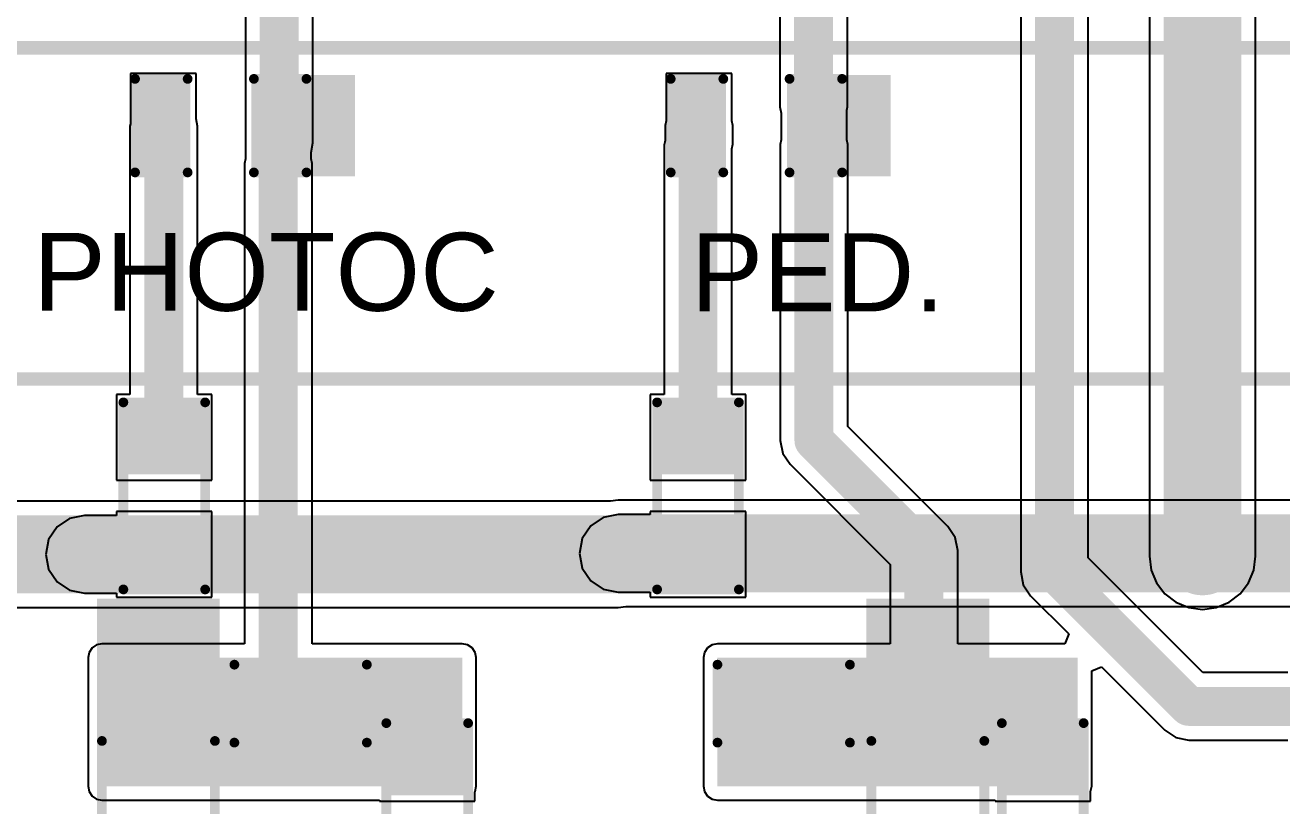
# Model space of a CAD drawing. Header units: millimetres. Extents: x -0.16 to 4.85, y -0.01 to 3.83.
# Drawn here: x 3.574 to 4.219, y 0.469 to 0.87 of the extents above; entities that cross this region are included whole.
import ezdxf

# ---------------------------------------------------------------- set-up
doc = ezdxf.new("R2010")
doc.units = ezdxf.units.MM
doc.header["$MEASUREMENT"] = 0
for name, color, linetype in [('BottomLayer', 5, 'Continuous'), ('BottomSolder', 6, 'Continuous'), ('TopLayer', 1, 'Continuous'), ('TopOverlay', 2, 'Continuous'), ('TopPaste', 8, 'Continuous'), ('TopSolder', 216, 'Continuous'), ('ViaHoleLayer', 16, 'Continuous')]:
    doc.layers.add(name, color=color, linetype=linetype)
doc.styles.add('Arial', font='', dxfattribs={"height": 0.2})
doc.styles.get('Arial').set_extended_font_data('Arial')

# ---------------------------------------------------------------- blocks, each defined once
blk = doc.blocks.new('RES_0603_38')
at = {"layer": 'TopLayer'}
for points in [[(-0.015, 0.0175), (-0.015, -0.0175), (-0.045, -0.0175), (-0.045, 0.0175)], [(0.045, 0.0175), (0.045, -0.0175), (0.015, -0.0175), (0.015, 0.0175)]]:
    blk.add_hatch(color=1, dxfattribs=at).paths.add_polyline_path(points)
at = {"layer": 'TopPaste'}
for points in [[(-0.015, 0.0175), (-0.015, -0.0175), (-0.045, -0.0175), (-0.045, 0.0175)], [(0.045, 0.0175), (0.045, -0.0175), (0.015, -0.0175), (0.015, 0.0175)]]:
    blk.add_hatch(color=8, dxfattribs=at).paths.add_polyline_path(points)
at = {"layer": 'TopSolder'}
for points in [[(-0.011, 0.0215), (-0.011, -0.0215), (-0.049, -0.0215), (-0.049, 0.0215)], [(0.049, 0.0215), (0.049, -0.0215), (0.011, -0.0215), (0.011, 0.0215)]]:
    blk.add_hatch(color=216, dxfattribs=at).paths.add_polyline_path(points)
at = {"layer": 'TopOverlay', "const_width": 0.005}
for points in [[(-0.048, -0.021), (-0.048, 0.021)], [(0.048, 0.021), (-0.048, 0.021)], [(0.048, -0.021), (0.048, 0.021)], [(0.048, -0.021), (-0.048, -0.021)]]:
    blk.add_lwpolyline(points, dxfattribs=at)
at = {"layer": 'TopOverlay', "const_width": 0.0025}
for points in [[(-0.04925, 0.021, 1), (-0.04675, 0.021, 1)], [(-0.04925, 0.021, 1), (-0.04675, 0.021, 1)], [(0.04675, 0.021, 1), (0.04925, 0.021, 1)], [(0.04675, 0.021, 1), (0.04925, 0.021, 1)], [(-0.04925, -0.021, 1), (-0.04675, -0.021, 1)], [(-0.04925, -0.021, 1), (-0.04675, -0.021, 1)], [(0.04675, -0.021, 1), (0.04925, -0.021, 1)], [(0.04675, -0.021, 1), (0.04925, -0.021, 1)]]:
    blk.add_lwpolyline(points, format="xyb", close=True, dxfattribs=at)
blk = doc.blocks.new('RES_0603_40')
at = {"layer": 'TopLayer'}
for points in [[(-0.015, 0.0175), (-0.015, -0.0175), (-0.045, -0.0175), (-0.045, 0.0175)], [(0.045, 0.0175), (0.045, -0.0175), (0.015, -0.0175), (0.015, 0.0175)]]:
    blk.add_hatch(color=1, dxfattribs=at).paths.add_polyline_path(points)
at = {"layer": 'TopPaste'}
for points in [[(-0.015, 0.0175), (-0.015, -0.0175), (-0.045, -0.0175), (-0.045, 0.0175)], [(0.045, 0.0175), (0.045, -0.0175), (0.015, -0.0175), (0.015, 0.0175)]]:
    blk.add_hatch(color=8, dxfattribs=at).paths.add_polyline_path(points)
at = {"layer": 'TopSolder'}
for points in [[(-0.011, 0.0215), (-0.011, -0.0215), (-0.049, -0.0215), (-0.049, 0.0215)], [(0.049, 0.0215), (0.049, -0.0215), (0.011, -0.0215), (0.011, 0.0215)]]:
    blk.add_hatch(color=216, dxfattribs=at).paths.add_polyline_path(points)
at = {"layer": 'TopOverlay', "const_width": 0.005}
for points in [[(-0.048, -0.021), (-0.048, 0.021)], [(0.048, 0.021), (-0.048, 0.021)], [(0.048, -0.021), (0.048, 0.021)], [(0.048, -0.021), (-0.048, -0.021)]]:
    blk.add_lwpolyline(points, dxfattribs=at)
at = {"layer": 'TopOverlay', "const_width": 0.0025}
for points in [[(-0.04925, 0.021, 1), (-0.04675, 0.021, 1)], [(-0.04925, 0.021, 1), (-0.04675, 0.021, 1)], [(0.04675, 0.021, 1), (0.04925, 0.021, 1)], [(0.04675, 0.021, 1), (0.04925, 0.021, 1)], [(-0.04925, -0.021, 1), (-0.04675, -0.021, 1)], [(-0.04925, -0.021, 1), (-0.04675, -0.021, 1)], [(0.04675, -0.021, 1), (0.04925, -0.021, 1)], [(0.04675, -0.021, 1), (0.04925, -0.021, 1)]]:
    blk.add_lwpolyline(points, format="xyb", close=True, dxfattribs=at)
blk = doc.blocks.new('RES_0603_44')
at = {"layer": 'TopLayer'}
for points in [[(-0.015, 0.0175), (-0.015, -0.0175), (-0.045, -0.0175), (-0.045, 0.0175)], [(0.045, 0.0175), (0.045, -0.0175), (0.015, -0.0175), (0.015, 0.0175)]]:
    blk.add_hatch(color=1, dxfattribs=at).paths.add_polyline_path(points)
at = {"layer": 'TopPaste'}
for points in [[(-0.015, 0.0175), (-0.015, -0.0175), (-0.045, -0.0175), (-0.045, 0.0175)], [(0.045, 0.0175), (0.045, -0.0175), (0.015, -0.0175), (0.015, 0.0175)]]:
    blk.add_hatch(color=8, dxfattribs=at).paths.add_polyline_path(points)
at = {"layer": 'TopSolder'}
for points in [[(-0.011, 0.0215), (-0.011, -0.0215), (-0.049, -0.0215), (-0.049, 0.0215)], [(0.049, 0.0215), (0.049, -0.0215), (0.011, -0.0215), (0.011, 0.0215)]]:
    blk.add_hatch(color=216, dxfattribs=at).paths.add_polyline_path(points)
at = {"layer": 'TopOverlay', "const_width": 0.005}
for points in [[(-0.048, 0.021), (-0.048, -0.021)], [(-0.048, 0.021), (0.048, 0.021)], [(0.048, 0.021), (0.048, -0.021)], [(-0.048, -0.021), (0.048, -0.021)]]:
    blk.add_lwpolyline(points, dxfattribs=at)
at = {"layer": 'TopOverlay', "const_width": 0.0025}
for points in [[(-0.04925, 0.021, 1), (-0.04675, 0.021, 1)], [(-0.04925, 0.021, 1), (-0.04675, 0.021, 1)], [(0.04675, 0.021, 1), (0.04925, 0.021, 1)], [(0.04675, 0.021, 1), (0.04925, 0.021, 1)], [(-0.04925, -0.021, 1), (-0.04675, -0.021, 1)], [(-0.04925, -0.021, 1), (-0.04675, -0.021, 1)], [(0.04675, -0.021, 1), (0.04925, -0.021, 1)], [(0.04675, -0.021, 1), (0.04925, -0.021, 1)]]:
    blk.add_lwpolyline(points, format="xyb", close=True, dxfattribs=at)
blk = doc.blocks.new('RES_0603_45')
at = {"layer": 'TopLayer'}
for points in [[(-0.015, 0.0175), (-0.015, -0.0175), (-0.045, -0.0175), (-0.045, 0.0175)], [(0.045, 0.0175), (0.045, -0.0175), (0.015, -0.0175), (0.015, 0.0175)]]:
    blk.add_hatch(color=1, dxfattribs=at).paths.add_polyline_path(points)
at = {"layer": 'TopPaste'}
for points in [[(-0.015, 0.0175), (-0.015, -0.0175), (-0.045, -0.0175), (-0.045, 0.0175)], [(0.045, 0.0175), (0.045, -0.0175), (0.015, -0.0175), (0.015, 0.0175)]]:
    blk.add_hatch(color=8, dxfattribs=at).paths.add_polyline_path(points)
at = {"layer": 'TopSolder'}
for points in [[(-0.011, 0.0215), (-0.011, -0.0215), (-0.049, -0.0215), (-0.049, 0.0215)], [(0.049, 0.0215), (0.049, -0.0215), (0.011, -0.0215), (0.011, 0.0215)]]:
    blk.add_hatch(color=216, dxfattribs=at).paths.add_polyline_path(points)
at = {"layer": 'TopOverlay', "const_width": 0.005}
for points in [[(-0.048, 0.021), (-0.048, -0.021)], [(-0.048, 0.021), (0.048, 0.021)], [(0.048, 0.021), (0.048, -0.021)], [(-0.048, -0.021), (0.048, -0.021)]]:
    blk.add_lwpolyline(points, dxfattribs=at)
at = {"layer": 'TopOverlay', "const_width": 0.0025}
for points in [[(-0.04925, 0.021, 1), (-0.04675, 0.021, 1)], [(-0.04925, 0.021, 1), (-0.04675, 0.021, 1)], [(0.04675, 0.021, 1), (0.04925, 0.021, 1)], [(0.04675, 0.021, 1), (0.04925, 0.021, 1)], [(-0.04925, -0.021, 1), (-0.04675, -0.021, 1)], [(-0.04925, -0.021, 1), (-0.04675, -0.021, 1)], [(0.04675, -0.021, 1), (0.04925, -0.021, 1)], [(0.04675, -0.021, 1), (0.04925, -0.021, 1)]]:
    blk.add_lwpolyline(points, format="xyb", close=True, dxfattribs=at)
blk = doc.blocks.new('LED_0603_80')
at = {"layer": 'TopLayer'}
for points in [[(-0.03937, 0.01969), (-0.01969, 0.01969), (-0.01969, -0.01969), (-0.03937, -0.01969)], [(0.01969, 0.01969), (0.03937, 0.01969), (0.03937, -0.01969), (0.01969, -0.01969)]]:
    blk.add_hatch(color=1, dxfattribs=at).paths.add_polyline_path(points)
at = {"layer": 'TopOverlay'}
blk.add_hatch(color=2, dxfattribs=at).paths.add_polyline_path([(0.044, -0.026), (0.069, -0.026), (0.069, 0.026), (0.044, 0.026)])
at = {"layer": 'TopPaste'}
for points in [[(-0.03937, 0.01969), (-0.01969, 0.01969), (-0.01969, -0.01969), (-0.03937, -0.01969)], [(0.01969, 0.01969), (0.03937, 0.01969), (0.03937, -0.01969), (0.01969, -0.01969)]]:
    blk.add_hatch(color=8, dxfattribs=at).paths.add_polyline_path(points)
at = {"layer": 'TopSolder'}
for points in [[(-0.04337, 0.02369), (-0.01569, 0.02369), (-0.01569, -0.02369), (-0.04337, -0.02369)], [(0.01569, 0.02369), (0.04337, 0.02369), (0.04337, -0.02369), (0.01569, -0.02369)]]:
    blk.add_hatch(color=216, dxfattribs=at).paths.add_polyline_path(points)
at = {"layer": 'TopOverlay', "const_width": 0.005}
for points in [[(-0.044, 0.024), (-0.017, 0.024)], [(-0.044, -0.024), (-0.044, 0.024)], [(0.017, 0.024), (0.044, 0.024)], [(0.044, -0.024), (0.044, 0.024)], [(-0.044, -0.024), (-0.017, -0.024)], [(0.017, -0.024), (0.044, -0.024)]]:
    blk.add_lwpolyline(points, dxfattribs=at)
at = {"layer": 'TopOverlay', "const_width": 0.0025}
for points in [[(-0.04525, 0.024, 1), (-0.04275, 0.024, 1)], [(-0.04525, 0.024, 1), (-0.04275, 0.024, 1)], [(-0.01825, 0.024, 1), (-0.01575, 0.024, 1)], [(0.01575, 0.024, 1), (0.01825, 0.024, 1)], [(0.04275, 0.024, 1), (0.04525, 0.024, 1)], [(0.04275, 0.024, 1), (0.04525, 0.024, 1)], [(-0.04525, -0.024, 1), (-0.04275, -0.024, 1)], [(-0.04525, -0.024, 1), (-0.04275, -0.024, 1)], [(-0.01825, -0.024, 1), (-0.01575, -0.024, 1)], [(0.01575, -0.024, 1), (0.01825, -0.024, 1)], [(0.04275, -0.024, 1), (0.04525, -0.024, 1)], [(0.04275, -0.024, 1), (0.04525, -0.024, 1)]]:
    blk.add_lwpolyline(points, format="xyb", close=True, dxfattribs=at)
blk = doc.blocks.new('LED_0603_81')
at = {"layer": 'TopLayer'}
for points in [[(-0.03937, 0.01969), (-0.01969, 0.01969), (-0.01969, -0.01969), (-0.03937, -0.01969)], [(0.01969, 0.01969), (0.03937, 0.01969), (0.03937, -0.01969), (0.01969, -0.01969)]]:
    blk.add_hatch(color=1, dxfattribs=at).paths.add_polyline_path(points)
at = {"layer": 'TopOverlay'}
blk.add_hatch(color=2, dxfattribs=at).paths.add_polyline_path([(0.044, -0.026), (0.069, -0.026), (0.069, 0.026), (0.044, 0.026)])
at = {"layer": 'TopPaste'}
for points in [[(-0.03937, 0.01969), (-0.01969, 0.01969), (-0.01969, -0.01969), (-0.03937, -0.01969)], [(0.01969, 0.01969), (0.03937, 0.01969), (0.03937, -0.01969), (0.01969, -0.01969)]]:
    blk.add_hatch(color=8, dxfattribs=at).paths.add_polyline_path(points)
at = {"layer": 'TopSolder'}
for points in [[(-0.04337, 0.02369), (-0.01569, 0.02369), (-0.01569, -0.02369), (-0.04337, -0.02369)], [(0.01569, 0.02369), (0.04337, 0.02369), (0.04337, -0.02369), (0.01569, -0.02369)]]:
    blk.add_hatch(color=216, dxfattribs=at).paths.add_polyline_path(points)
at = {"layer": 'TopOverlay', "const_width": 0.005}
for points in [[(-0.044, 0.024), (-0.017, 0.024)], [(-0.044, -0.024), (-0.044, 0.024)], [(0.017, 0.024), (0.044, 0.024)], [(0.044, -0.024), (0.044, 0.024)], [(-0.044, -0.024), (-0.017, -0.024)], [(0.017, -0.024), (0.044, -0.024)]]:
    blk.add_lwpolyline(points, dxfattribs=at)
at = {"layer": 'TopOverlay', "const_width": 0.0025}
for points in [[(-0.04525, 0.024, 1), (-0.04275, 0.024, 1)], [(-0.04525, 0.024, 1), (-0.04275, 0.024, 1)], [(-0.01825, 0.024, 1), (-0.01575, 0.024, 1)], [(0.01575, 0.024, 1), (0.01825, 0.024, 1)], [(0.04275, 0.024, 1), (0.04525, 0.024, 1)], [(0.04275, 0.024, 1), (0.04525, 0.024, 1)], [(-0.04525, -0.024, 1), (-0.04275, -0.024, 1)], [(-0.04525, -0.024, 1), (-0.04275, -0.024, 1)], [(-0.01825, -0.024, 1), (-0.01575, -0.024, 1)], [(0.01575, -0.024, 1), (0.01825, -0.024, 1)], [(0.04275, -0.024, 1), (0.04525, -0.024, 1)], [(0.04275, -0.024, 1), (0.04525, -0.024, 1)]]:
    blk.add_lwpolyline(points, format="xyb", close=True, dxfattribs=at)
blk = doc.blocks.new('SOD_123_108')
at = {"layer": 'TopLayer'}
for points in [[(-0.04331, 0.01772), (-0.04331, -0.01772), (-0.08071, -0.01772), (-0.08071, 0.01772)], [(0.08071, 0.01772), (0.08071, -0.01772), (0.04331, -0.01772), (0.04331, 0.01772)]]:
    blk.add_hatch(color=1, dxfattribs=at).paths.add_polyline_path(points)
at = {"layer": 'TopOverlay'}
for points in [[(0.038, 0.02), (0.111, 0.02), (0.111, 0.0315), (0.038, 0.0315)], [(0.08346, -0.031), (0.111, -0.031), (0.111, 0.031), (0.08346, 0.031)], [(0.038, -0.0315), (0.111, -0.0315), (0.111, -0.02), (0.038, -0.02)]]:
    blk.add_hatch(color=2, dxfattribs=at).paths.add_polyline_path(points)
at = {"layer": 'TopPaste'}
for points in [[(-0.04331, 0.01772), (-0.04331, -0.01772), (-0.08071, -0.01772), (-0.08071, 0.01772)], [(0.08071, 0.01772), (0.08071, -0.01772), (0.04331, -0.01772), (0.04331, 0.01772)]]:
    blk.add_hatch(color=8, dxfattribs=at).paths.add_polyline_path(points)
at = {"layer": 'TopSolder'}
for points in [[(-0.03931, 0.02172), (-0.03931, -0.02172), (-0.08471, -0.02172), (-0.08471, 0.02172)], [(0.08471, 0.02172), (0.08471, -0.02172), (0.03931, -0.02172), (0.03931, 0.02172)]]:
    blk.add_hatch(color=216, dxfattribs=at).paths.add_polyline_path(points)
at = {"layer": 'TopOverlay', "const_width": 0.005}
for points in [[(-0.054, 0.029), (-0.054, 0.023)], [(-0.054, 0.029), (0.038, 0.029)], [(-0.054, -0.023), (-0.054, -0.029)], [(-0.054, -0.029), (0.038, -0.029)]]:
    blk.add_lwpolyline(points, dxfattribs=at)
at = {"layer": 'TopOverlay', "const_width": 0.0025}
for points in [[(-0.05525, 0.029, 1), (-0.05275, 0.029, 1)], [(-0.05525, 0.029, 1), (-0.05275, 0.029, 1)], [(0.03675, 0.029, 1), (0.03925, 0.029, 1)], [(-0.05525, 0.023, 1), (-0.05275, 0.023, 1)], [(-0.05525, -0.023, 1), (-0.05275, -0.023, 1)], [(-0.05525, -0.029, 1), (-0.05275, -0.029, 1)], [(-0.05525, -0.029, 1), (-0.05275, -0.029, 1)], [(0.03675, -0.029, 1), (0.03925, -0.029, 1)]]:
    blk.add_lwpolyline(points, format="xyb", close=True, dxfattribs=at)
blk = doc.blocks.new('SOD_123_109')
at = {"layer": 'TopLayer'}
for points in [[(-0.04331, 0.01772), (-0.04331, -0.01772), (-0.08071, -0.01772), (-0.08071, 0.01772)], [(0.08071, 0.01772), (0.08071, -0.01772), (0.04331, -0.01772), (0.04331, 0.01772)]]:
    blk.add_hatch(color=1, dxfattribs=at).paths.add_polyline_path(points)
at = {"layer": 'TopOverlay'}
for points in [[(0.038, 0.02), (0.111, 0.02), (0.111, 0.0315), (0.038, 0.0315)], [(0.08346, -0.031), (0.111, -0.031), (0.111, 0.031), (0.08346, 0.031)], [(0.038, -0.0315), (0.111, -0.0315), (0.111, -0.02), (0.038, -0.02)]]:
    blk.add_hatch(color=2, dxfattribs=at).paths.add_polyline_path(points)
at = {"layer": 'TopPaste'}
for points in [[(-0.04331, 0.01772), (-0.04331, -0.01772), (-0.08071, -0.01772), (-0.08071, 0.01772)], [(0.08071, 0.01772), (0.08071, -0.01772), (0.04331, -0.01772), (0.04331, 0.01772)]]:
    blk.add_hatch(color=8, dxfattribs=at).paths.add_polyline_path(points)
at = {"layer": 'TopSolder'}
for points in [[(-0.03931, 0.02172), (-0.03931, -0.02172), (-0.08471, -0.02172), (-0.08471, 0.02172)], [(0.08471, 0.02172), (0.08471, -0.02172), (0.03931, -0.02172), (0.03931, 0.02172)]]:
    blk.add_hatch(color=216, dxfattribs=at).paths.add_polyline_path(points)
at = {"layer": 'TopOverlay', "const_width": 0.005}
for points in [[(-0.054, 0.029), (-0.054, 0.023)], [(-0.054, 0.029), (0.038, 0.029)], [(-0.054, -0.023), (-0.054, -0.029)], [(-0.054, -0.029), (0.038, -0.029)]]:
    blk.add_lwpolyline(points, dxfattribs=at)
at = {"layer": 'TopOverlay', "const_width": 0.0025}
for points in [[(-0.05525, 0.029, 1), (-0.05275, 0.029, 1)], [(-0.05525, 0.029, 1), (-0.05275, 0.029, 1)], [(0.03675, 0.029, 1), (0.03925, 0.029, 1)], [(-0.05525, 0.023, 1), (-0.05275, 0.023, 1)], [(-0.05525, -0.023, 1), (-0.05275, -0.023, 1)], [(-0.05525, -0.029, 1), (-0.05275, -0.029, 1)], [(-0.05525, -0.029, 1), (-0.05275, -0.029, 1)], [(0.03675, -0.029, 1), (0.03925, -0.029, 1)]]:
    blk.add_lwpolyline(points, format="xyb", close=True, dxfattribs=at)
blk = doc.blocks.new('CAP_0805_117')
at = {"layer": 'TopLayer'}
for points in [[(-0.06, 0.03), (-0.02, 0.03), (-0.02, -0.03), (-0.06, -0.03)], [(0.02, 0.03), (0.06, 0.03), (0.06, -0.03), (0.02, -0.03)]]:
    blk.add_hatch(color=1, dxfattribs=at).paths.add_polyline_path(points)
at = {"layer": 'TopPaste'}
for points in [[(-0.06, 0.03), (-0.02, 0.03), (-0.02, -0.03), (-0.06, -0.03)], [(0.02, 0.03), (0.06, 0.03), (0.06, -0.03), (0.02, -0.03)]]:
    blk.add_hatch(color=8, dxfattribs=at).paths.add_polyline_path(points)
at = {"layer": 'TopSolder'}
for points in [[(-0.06276, 0.03276), (-0.01724, 0.03276), (-0.01724, -0.03276), (-0.06276, -0.03276)], [(0.01724, 0.03276), (0.06276, 0.03276), (0.06276, -0.03276), (0.01724, -0.03276)]]:
    blk.add_hatch(color=216, dxfattribs=at).paths.add_polyline_path(points)
at = {"layer": 'TopOverlay', "const_width": 0.005}
for points in [[(-0.064, 0.034), (-0.064, -0.034)], [(-0.064, 0.034), (-0.024, 0.034)], [(0.024, 0.034), (0.064, 0.034)], [(0.064, 0.034), (0.064, -0.034)], [(-0.064, -0.034), (-0.024, -0.034)], [(0.024, -0.034), (0.064, -0.034)]]:
    blk.add_lwpolyline(points, dxfattribs=at)
at = {"layer": 'TopOverlay', "const_width": 0.0025}
for points in [[(-0.06525, 0.034, 1), (-0.06275, 0.034, 1)], [(-0.06525, 0.034, 1), (-0.06275, 0.034, 1)], [(-0.02525, 0.034, 1), (-0.02275, 0.034, 1)], [(0.02275, 0.034, 1), (0.02525, 0.034, 1)], [(0.06275, 0.034, 1), (0.06525, 0.034, 1)], [(0.06275, 0.034, 1), (0.06525, 0.034, 1)], [(-0.06525, -0.034, 1), (-0.06275, -0.034, 1)], [(-0.06525, -0.034, 1), (-0.06275, -0.034, 1)], [(-0.02525, -0.034, 1), (-0.02275, -0.034, 1)], [(0.02275, -0.034, 1), (0.02525, -0.034, 1)], [(0.06275, -0.034, 1), (0.06525, -0.034, 1)], [(0.06275, -0.034, 1), (0.06525, -0.034, 1)]]:
    blk.add_lwpolyline(points, format="xyb", close=True, dxfattribs=at)
blk = doc.blocks.new('CAP_0805_119')
at = {"layer": 'TopLayer'}
for points in [[(-0.06, 0.03), (-0.02, 0.03), (-0.02, -0.03), (-0.06, -0.03)], [(0.02, 0.03), (0.06, 0.03), (0.06, -0.03), (0.02, -0.03)]]:
    blk.add_hatch(color=1, dxfattribs=at).paths.add_polyline_path(points)
at = {"layer": 'TopPaste'}
for points in [[(-0.06, 0.03), (-0.02, 0.03), (-0.02, -0.03), (-0.06, -0.03)], [(0.02, 0.03), (0.06, 0.03), (0.06, -0.03), (0.02, -0.03)]]:
    blk.add_hatch(color=8, dxfattribs=at).paths.add_polyline_path(points)
at = {"layer": 'TopSolder'}
for points in [[(-0.06276, 0.03276), (-0.01724, 0.03276), (-0.01724, -0.03276), (-0.06276, -0.03276)], [(0.01724, 0.03276), (0.06276, 0.03276), (0.06276, -0.03276), (0.01724, -0.03276)]]:
    blk.add_hatch(color=216, dxfattribs=at).paths.add_polyline_path(points)
at = {"layer": 'TopOverlay', "const_width": 0.005}
for points in [[(-0.064, 0.034), (-0.064, -0.034)], [(-0.064, 0.034), (-0.024, 0.034)], [(0.024, 0.034), (0.064, 0.034)], [(0.064, 0.034), (0.064, -0.034)], [(-0.064, -0.034), (-0.024, -0.034)], [(0.024, -0.034), (0.064, -0.034)]]:
    blk.add_lwpolyline(points, dxfattribs=at)
at = {"layer": 'TopOverlay', "const_width": 0.0025}
for points in [[(-0.06525, 0.034, 1), (-0.06275, 0.034, 1)], [(-0.06525, 0.034, 1), (-0.06275, 0.034, 1)], [(-0.02525, 0.034, 1), (-0.02275, 0.034, 1)], [(0.02275, 0.034, 1), (0.02525, 0.034, 1)], [(0.06275, 0.034, 1), (0.06525, 0.034, 1)], [(0.06275, 0.034, 1), (0.06525, 0.034, 1)], [(-0.06525, -0.034, 1), (-0.06275, -0.034, 1)], [(-0.06525, -0.034, 1), (-0.06275, -0.034, 1)], [(-0.02525, -0.034, 1), (-0.02275, -0.034, 1)], [(0.02275, -0.034, 1), (0.02525, -0.034, 1)], [(0.06275, -0.034, 1), (0.06525, -0.034, 1)], [(0.06275, -0.034, 1), (0.06525, -0.034, 1)]]:
    blk.add_lwpolyline(points, format="xyb", close=True, dxfattribs=at)

msp = doc.modelspace()

# ---------------------------------------------------------------- hatches: boundary and pattern name
at = {"layer": 'BottomLayer'}
h = msp.add_hatch(color=5, dxfattribs=at)
edge = h.paths.add_edge_path()
edge.add_arc((3.604, 0.598), 0.01181, 0, 360)
h = msp.add_hatch(color=5, dxfattribs=at)
edge = h.paths.add_edge_path()
edge.add_arc((3.87799, 0.59852), 0.01181, 0, 360)
h = msp.add_hatch(color=5, dxfattribs=at)
edge = h.paths.add_edge_path()
edge.add_arc((4.178, 0.59852), 0.01181, 0, 360)
at = {"layer": 'BottomSolder'}
h = msp.add_hatch(color=6, dxfattribs=at)
edge = h.paths.add_edge_path()
edge.add_arc((3.604, 0.598), 0.01581, 0, 360)
h = msp.add_hatch(color=6, dxfattribs=at)
edge = h.paths.add_edge_path()
edge.add_arc((3.87799, 0.59852), 0.01581, 0, 360)
h = msp.add_hatch(color=6, dxfattribs=at)
edge = h.paths.add_edge_path()
edge.add_arc((4.178, 0.59852), 0.01581, 0, 360)
at = {"layer": 'TopLayer'}
h = msp.add_hatch(color=1, dxfattribs=at)
edge = h.paths.add_edge_path()
edge.add_arc((3.604, 0.598), 0.01181, 0, 360)
h = msp.add_hatch(color=1, dxfattribs=at)
edge = h.paths.add_edge_path()
edge.add_arc((3.87799, 0.59852), 0.01181, 0, 360)
h = msp.add_hatch(color=1, dxfattribs=at)
edge = h.paths.add_edge_path()
edge.add_arc((4.178, 0.59852), 0.01181, 0, 360)
for points in [[(3.79799, 0.545), (3.613, 0.545), (3.613, 0.479), (3.79799, 0.479)], [(4.11399, 0.545), (3.929, 0.545), (3.929, 0.479), (4.11399, 0.479)]]:
    msp.add_hatch(color=1, dxfattribs=at).paths.add_polyline_path(points)
at = {"layer": 'TopSolder'}
h = msp.add_hatch(color=216, dxfattribs=at)
edge = h.paths.add_edge_path()
edge.add_arc((3.604, 0.598), 0.01581, 0, 360)
h = msp.add_hatch(color=216, dxfattribs=at)
edge = h.paths.add_edge_path()
edge.add_arc((3.87799, 0.59852), 0.01581, 0, 360)
h = msp.add_hatch(color=216, dxfattribs=at)
edge = h.paths.add_edge_path()
edge.add_arc((4.178, 0.59852), 0.01581, 0, 360)
at = {"layer": 'ViaHoleLayer'}
h = msp.add_hatch(color=16, dxfattribs=at)
edge = h.paths.add_edge_path()
edge.add_arc((3.604, 0.598), 0.00591, 0, 360)
h = msp.add_hatch(color=16, dxfattribs=at)
edge = h.paths.add_edge_path()
edge.add_arc((3.87799, 0.59852), 0.00591, 0, 360)
h = msp.add_hatch(color=16, dxfattribs=at)
edge = h.paths.add_edge_path()
edge.add_arc((4.178, 0.59852), 0.00591, 0, 360)

# ---------------------------------------------------------------- linework, layer by layer
at = {"layer": 'BottomLayer'}
for p, q in [((3.87407, 0.62523), (2.989, 0.62523)), ((3.87799, 0.62575), (3.87407, 0.62523)), ((4.69424, 0.62575), (3.87799, 0.62575)), ((2.989, 0.57077), (3.87799, 0.57077)), ((3.87799, 0.57077), (3.88192, 0.57128)), ((3.88192, 0.57128), (4.70552, 0.57128))]:
    msp.add_line(p, q, dxfattribs=at)
at = {"layer": 'BottomLayer', "const_width": 0.04}
for points in [[(3.266, 0.598), (3.604, 0.598)], [(3.604, 0.598), (3.87799, 0.598)], [(3.87799, 0.59852), (4.178, 0.59852)], [(4.178, 0.59852), (4.496, 0.59852)]]:
    msp.add_lwpolyline(points, dxfattribs=at)
at = {"layer": 'BottomLayer', "const_width": 0.02}
for points in [[(3.594, 0.598, 1), (3.614, 0.598, 1)], [(3.594, 0.598, 1), (3.614, 0.598, 1)], [(3.86799, 0.59852, 1), (3.88799, 0.59852, 1)], [(3.86799, 0.598, 1), (3.88799, 0.598, 1)], [(4.168, 0.59852, 1), (4.188, 0.59852, 1)], [(4.168, 0.59852, 1), (4.188, 0.59852, 1)]]:
    msp.add_lwpolyline(points, format="xyb", close=True, dxfattribs=at)
at = {"layer": 'TopLayer'}
for p, q in [((4.15077, 1.045), (4.15077, 0.59852)), ((4.20523, 0.59852), (4.20523, 1.045)), ((3.9957, 0.82769), (3.9957, 0.97558)), ((4.08467, 0.97469), (4.08467, 0.589)), ((4.11933, 0.59618), (4.11933, 0.97469)), ((3.96104, 0.9738), (3.96104, 0.82769)), ((3.68667, 0.94608), (3.68667, 0.80911)), ((3.72133, 0.80911), (3.72133, 0.94382)), ((3.66132, 0.84469), (3.62763, 0.84469)), ((3.62763, 0.84469), (3.62763, 0.81888)), ((3.66132, 0.82153), (3.66132, 0.84469)), ((3.93632, 0.84469), (3.90263, 0.84469)), ((3.90263, 0.84469), (3.90263, 0.82047)), ((3.93632, 0.82047), (3.93632, 0.84469)), ((3.96104, 0.82769), (3.96169, 0.82443)), ((3.99537, 0.82601), (3.9957, 0.82769)), ((3.99537, 0.81078), (3.99537, 0.82601)), ((3.66207, 0.81774), (3.66132, 0.82153)), ((3.90263, 0.82047), (3.90214, 0.818)), ((3.93681, 0.818), (3.93632, 0.82047)), ((3.96169, 0.82443), (3.96169, 0.81078)), ((3.62763, 0.81888), (3.6274, 0.81774)), ((3.6274, 0.81774), (3.6274, 0.68)), ((3.66207, 0.68), (3.66207, 0.81774)), ((3.90214, 0.818), (3.90214, 0.81038)), ((3.93681, 0.80847), (3.93681, 0.818)), ((3.68667, 0.80911), (3.68669, 0.80902)), ((3.68669, 0.80902), (3.68669, 0.80099)), ((3.72037, 0.80427), (3.72133, 0.80911)), ((3.90214, 0.81038), (3.90167, 0.808)), ((3.90167, 0.808), (3.90167, 0.68)), ((3.93633, 0.8061), (3.93681, 0.80847)), ((3.96169, 0.81078), (3.96119, 0.80831)), ((3.96119, 0.80831), (3.96119, 0.65647)), ((3.99586, 0.80831), (3.99537, 0.81078)), ((3.99586, 0.66365), (3.99586, 0.80831)), ((3.68669, 0.80099), (3.68619, 0.79853)), ((3.72037, 0.80099), (3.72037, 0.80427)), ((3.72086, 0.79853), (3.72037, 0.80099)), ((3.93633, 0.68), (3.93633, 0.8061)), ((3.68619, 0.79853), (3.68619, 0.55214)), ((3.72086, 0.55214), (3.72086, 0.79853)), ((3.6274, 0.68), (3.6205, 0.68)), ((3.6205, 0.68), (3.6205, 0.636)), ((3.6695, 0.68), (3.66207, 0.68)), ((3.6695, 0.636), (3.6695, 0.68)), ((3.90167, 0.68), (3.8945, 0.68)), ((3.8945, 0.68), (3.8945, 0.636)), ((3.9435, 0.68), (3.93633, 0.68)), ((3.9435, 0.636), (3.9435, 0.68)), ((4.04726, 0.61226), (3.99586, 0.66365)), ((3.96119, 0.65647), (3.96251, 0.64984)), ((3.96251, 0.64984), (3.96627, 0.64422)), ((3.96627, 0.64422), (4.01767, 0.59282)), ((3.6205, 0.636), (3.6695, 0.636)), ((3.8945, 0.636), (3.9435, 0.636)), ((3.6695, 0.62), (3.6205, 0.62)), ((3.6205, 0.62), (3.6205, 0.61788)), ((3.6695, 0.576), (3.6695, 0.62)), ((3.9435, 0.62), (3.8945, 0.62)), ((3.8945, 0.62), (3.8945, 0.6184)), ((3.9435, 0.576), (3.9435, 0.62)), ((3.59639, 0.61637), (3.58994, 0.61206)), ((3.604, 0.61788), (3.59639, 0.61637)), ((3.6205, 0.61788), (3.604, 0.61788)), ((3.87039, 0.61689), (3.86393, 0.61258)), ((3.87799, 0.6184), (3.87039, 0.61689)), ((3.8945, 0.6184), (3.87799, 0.6184)), ((3.58994, 0.61206), (3.58563, 0.60561)), ((3.86393, 0.61258), (3.85962, 0.60613)), ((4.05101, 0.60663), (4.04726, 0.61226)), ((4.05233, 0.6), (4.05101, 0.60663)), ((3.58563, 0.60561), (3.58412, 0.598)), ((3.85962, 0.60613), (3.85811, 0.59852)), ((3.58412, 0.598), (3.58563, 0.59039)), ((3.85811, 0.59852), (3.85962, 0.59091)), ((4.05233, 0.55214), (4.05233, 0.6)), ((4.17818, 0.53733), (4.11933, 0.59618)), ((4.15077, 0.59852), (4.15077, 0.597)), ((4.15077, 0.597), (4.15169, 0.58995)), ((4.20431, 0.58995), (4.20523, 0.597)), ((4.20523, 0.597), (4.20523, 0.59852)), ((3.58563, 0.59039), (3.58994, 0.58394)), ((3.85962, 0.59091), (3.86393, 0.58446)), ((4.01767, 0.59282), (4.01767, 0.55214)), ((4.08467, 0.589), (4.08599, 0.58237)), ((4.15169, 0.58995), (4.15442, 0.58338)), ((4.20158, 0.58338), (4.20431, 0.58995)), ((3.58994, 0.58394), (3.59639, 0.57963)), ((3.86393, 0.58446), (3.87039, 0.58015)), ((4.08599, 0.58237), (4.08974, 0.57674)), ((4.15442, 0.58338), (4.15874, 0.57774)), ((4.19726, 0.57774), (4.20158, 0.58338)), ((3.59639, 0.57963), (3.604, 0.57812)), ((3.604, 0.57812), (3.6205, 0.57812)), ((3.6205, 0.57812), (3.6205, 0.576)), ((3.6205, 0.576), (3.6695, 0.576)), ((3.87039, 0.58015), (3.87799, 0.57863)), ((3.87799, 0.57863), (3.8945, 0.57863)), ((3.8945, 0.57863), (3.8945, 0.576)), ((3.8945, 0.576), (3.9435, 0.576)), ((4.08974, 0.57674), (4.10935, 0.55714)), ((4.15874, 0.57774), (4.16438, 0.57342)), ((4.19162, 0.57342), (4.19726, 0.57774)), ((4.16438, 0.57342), (4.17095, 0.57069)), ((4.17095, 0.57069), (4.178, 0.56977)), ((4.178, 0.56977), (4.18505, 0.57069)), ((4.18505, 0.57069), (4.19162, 0.57342)), ((4.10935, 0.55714), (4.10728, 0.55214)), ((3.60795, 0.55005), (3.60641, 0.54773)), ((3.61027, 0.55159), (3.60795, 0.55005)), ((3.613, 0.55214), (3.61027, 0.55159)), ((3.68619, 0.55214), (3.613, 0.55214)), ((3.79799, 0.55214), (3.72086, 0.55214)), ((3.80072, 0.55159), (3.79799, 0.55214)), ((3.80303, 0.55005), (3.80072, 0.55159)), ((3.80458, 0.54773), (3.80303, 0.55005)), ((3.92395, 0.55005), (3.92241, 0.54773)), ((3.92627, 0.55159), (3.92395, 0.55005)), ((3.929, 0.55214), (3.92627, 0.55159)), ((4.01767, 0.55214), (3.929, 0.55214)), ((4.10728, 0.55214), (4.05233, 0.55214)), ((3.60641, 0.54773), (3.60586, 0.545)), ((3.60586, 0.545), (3.60586, 0.479)), ((3.80512, 0.545), (3.80458, 0.54773)), ((3.80512, 0.479), (3.80512, 0.545)), ((3.92241, 0.54773), (3.92186, 0.545)), ((3.92186, 0.545), (3.92186, 0.479)), ((4.12112, 0.53829), (4.12612, 0.54036)), ((4.12112, 0.479), (4.12112, 0.53829)), ((4.12612, 0.54036), (4.15874, 0.50774)), ((4.22186, 0.53733), (4.17818, 0.53733)), ((4.15874, 0.50774), (4.16437, 0.50399)), ((4.16437, 0.50399), (4.171, 0.50267)), ((4.171, 0.50267), (4.22186, 0.50267)), ((3.60586, 0.479), (3.60641, 0.47627)), ((3.80458, 0.47627), (3.80512, 0.479)), ((3.92186, 0.479), (3.92241, 0.47627)), ((4.12058, 0.47627), (4.12112, 0.479)), ((3.60641, 0.47627), (3.60795, 0.47395)), ((3.60795, 0.47395), (3.61027, 0.47241)), ((3.61027, 0.47241), (3.613, 0.47186)), ((3.613, 0.47186), (3.7555, 0.47186)), ((3.7555, 0.47186), (3.7555, 0.4714)), ((3.7555, 0.4714), (3.8045, 0.4714)), ((3.8045, 0.47615), (3.80458, 0.47627)), ((3.8045, 0.4714), (3.8045, 0.47615)), ((3.92241, 0.47627), (3.92395, 0.47395)), ((3.92395, 0.47395), (3.92627, 0.47241)), ((3.92627, 0.47241), (3.929, 0.47186)), ((3.929, 0.47186), (4.0715, 0.47186)), ((4.0715, 0.47186), (4.0715, 0.4714)), ((4.0715, 0.4714), (4.1205, 0.4714)), ((4.1205, 0.47615), (4.12058, 0.47627)), ((4.1205, 0.4714), (4.1205, 0.47615))]:
    msp.add_line(p, q, dxfattribs=at)
for points, const_width in [([(4.178, 0.59852), (4.178, 1.045)], 0.04), ([(3.97837, 0.82769), (3.97837, 0.98163)], 0.02), ([(4.102, 0.589), (4.102, 0.982)], 0.02), ([(3.704, 0.80911), (3.704, 0.951)], 0.02), ([(3.64474, 0.65877), (3.64474, 0.81774)], 0.02), ([(3.91947, 0.80847), (3.91947, 0.818)], 0.02), ([(3.919, 0.808), (3.91947, 0.80847)], 0.02), ([(3.919, 0.65851), (3.919, 0.808)], 0.02), ([(3.97853, 0.65647), (3.97853, 0.80831)], 0.02), ([(3.70353, 0.533), (3.70353, 0.79853)], 0.02), ([(3.645, 0.658), (3.645, 0.65851)], 0.025), ([(3.64474, 0.65877), (3.645, 0.65851)], 0.02), ([(3.97853, 0.65647), (4.035, 0.6)], 0.02), ([(4.178, 0.597), (4.178, 0.59852)], 0.04), ([(3.604, 0.598), (3.645, 0.598)], 0.025), ([(3.87799, 0.59852), (3.91899, 0.59852)], 0.025), ([(4.035, 0.52551), (4.035, 0.6)], 0.02), ([(4.102, 0.589), (4.171, 0.52)], 0.02), ([(3.68903, 0.5185), (3.70353, 0.533)], 0.02), ([(4.02149, 0.512), (4.035, 0.52551)], 0.02), ([(4.171, 0.52), (4.2604, 0.52)], 0.02)]:
    msp.add_lwpolyline(points, dxfattribs=dict(at, const_width=const_width))
for points, const_width in [([(3.97337, 0.82769, 1), (3.98337, 0.82769, 1)], 0.01), ([(3.63974, 0.81774, 1), (3.64974, 0.81774, 1)], 0.01), ([(3.91447, 0.818, 1), (3.92447, 0.818, 1)], 0.01), ([(3.699, 0.80911, 1), (3.709, 0.80911, 1)], 0.01), ([(3.914, 0.808, 1), (3.924, 0.808, 1)], 0.01), ([(3.914, 0.808, 1), (3.924, 0.808, 1)], 0.01), ([(3.91447, 0.80847, 1), (3.92447, 0.80847, 1)], 0.01), ([(3.91447, 0.80847, 1), (3.92447, 0.80847, 1)], 0.01), ([(3.97353, 0.80831, 1), (3.98353, 0.80831, 1)], 0.01), ([(3.69853, 0.79853, 1), (3.70853, 0.79853, 1)], 0.01), ([(3.63875, 0.65851, 1), (3.65125, 0.65851, 1)], 0.0125), ([(3.63875, 0.658, 1), (3.65125, 0.658, 1)], 0.0125), ([(3.63974, 0.65877, 1), (3.64974, 0.65877, 1)], 0.01), ([(3.63974, 0.65877, 1), (3.64974, 0.65877, 1)], 0.01), ([(3.64, 0.65851, 1), (3.65, 0.65851, 1)], 0.01), ([(3.914, 0.65851, 1), (3.924, 0.65851, 1)], 0.01), ([(3.97353, 0.65647, 1), (3.98353, 0.65647, 1)], 0.01), ([(3.97353, 0.65647, 1), (3.98353, 0.65647, 1)], 0.01), ([(4.168, 0.59852, 1), (4.188, 0.59852, 1)], 0.02), ([(4.168, 0.59852, 1), (4.188, 0.59852, 1)], 0.02), ([(4.168, 0.597, 1), (4.188, 0.597, 1)], 0.02), ([(3.59775, 0.598, 1), (3.61025, 0.598, 1)], 0.0125), ([(3.63875, 0.598, 1), (3.65125, 0.598, 1)], 0.0125), ([(3.87174, 0.59852, 1), (3.88424, 0.59852, 1)], 0.0125), ([(3.91274, 0.59852, 1), (3.92524, 0.59852, 1)], 0.0125), ([(4.03, 0.6, 1), (4.04, 0.6, 1)], 0.01), ([(4.03, 0.6, 1), (4.04, 0.6, 1)], 0.01), ([(4.097, 0.589, 1), (4.107, 0.589, 1)], 0.01), ([(4.097, 0.589, 1), (4.107, 0.589, 1)], 0.01), ([(3.69853, 0.533, 1), (3.70853, 0.533, 1)], 0.01), ([(3.69853, 0.533, 1), (3.70853, 0.533, 1)], 0.01), ([(4.03, 0.52551, 1), (4.04, 0.52551, 1)], 0.01), ([(4.03, 0.52551, 1), (4.04, 0.52551, 1)], 0.01), ([(4.166, 0.52, 1), (4.176, 0.52, 1)], 0.01), ([(4.166, 0.52, 1), (4.176, 0.52, 1)], 0.01), ([(3.68403, 0.5185, 1), (3.69403, 0.5185, 1)], 0.01), ([(4.01649, 0.512, 1), (4.02649, 0.512, 1)], 0.01)]:
    msp.add_lwpolyline(points, format="xyb", close=True, dxfattribs=dict(at, const_width=const_width))
at = {"layer": 'TopOverlay', "const_width": 0.007}
for points in [[(2.974, 0.858), (4.743, 0.858)], [(2.974, 0.688), (4.743, 0.688)]]:
    msp.add_lwpolyline(points, dxfattribs=at)

# ---------------------------------------------------------------- block references
for name, p in [('LED_0603_81', (3.674, 0.818)), ('LED_0603_80', (3.949, 0.818))]:
    msp.add_blockref(name, p)
for name, p, rotation in [('RES_0603_45', (3.645, 0.628), 90), ('RES_0603_44', (3.919, 0.628), 90), ('SOD_123_109', (3.642, 0.46425), 90), ('SOD_123_108', (4.037, 0.46425), 90), ('CAP_0805_119', (3.715, 0.4774), 90), ('CAP_0805_117', (3.963, 0.4774), 90), ('RES_0603_40', (3.78, 0.4634), 270), ('RES_0603_38', (4.096, 0.4634), 270)]:
    msp.add_blockref(name, p, dxfattribs=dict(rotation=rotation))

# ---------------------------------------------------------------- texts
at = {"layer": 'TopOverlay', "style": 'Arial'}
for s, p in [('PHOTOC', (3.5777, 0.723)), ('PED.', (3.91521, 0.72273))]:
    msp.add_text(s, height=0.04, dxfattribs=at).set_placement(p)

doc.saveas('drawing.dxf')
